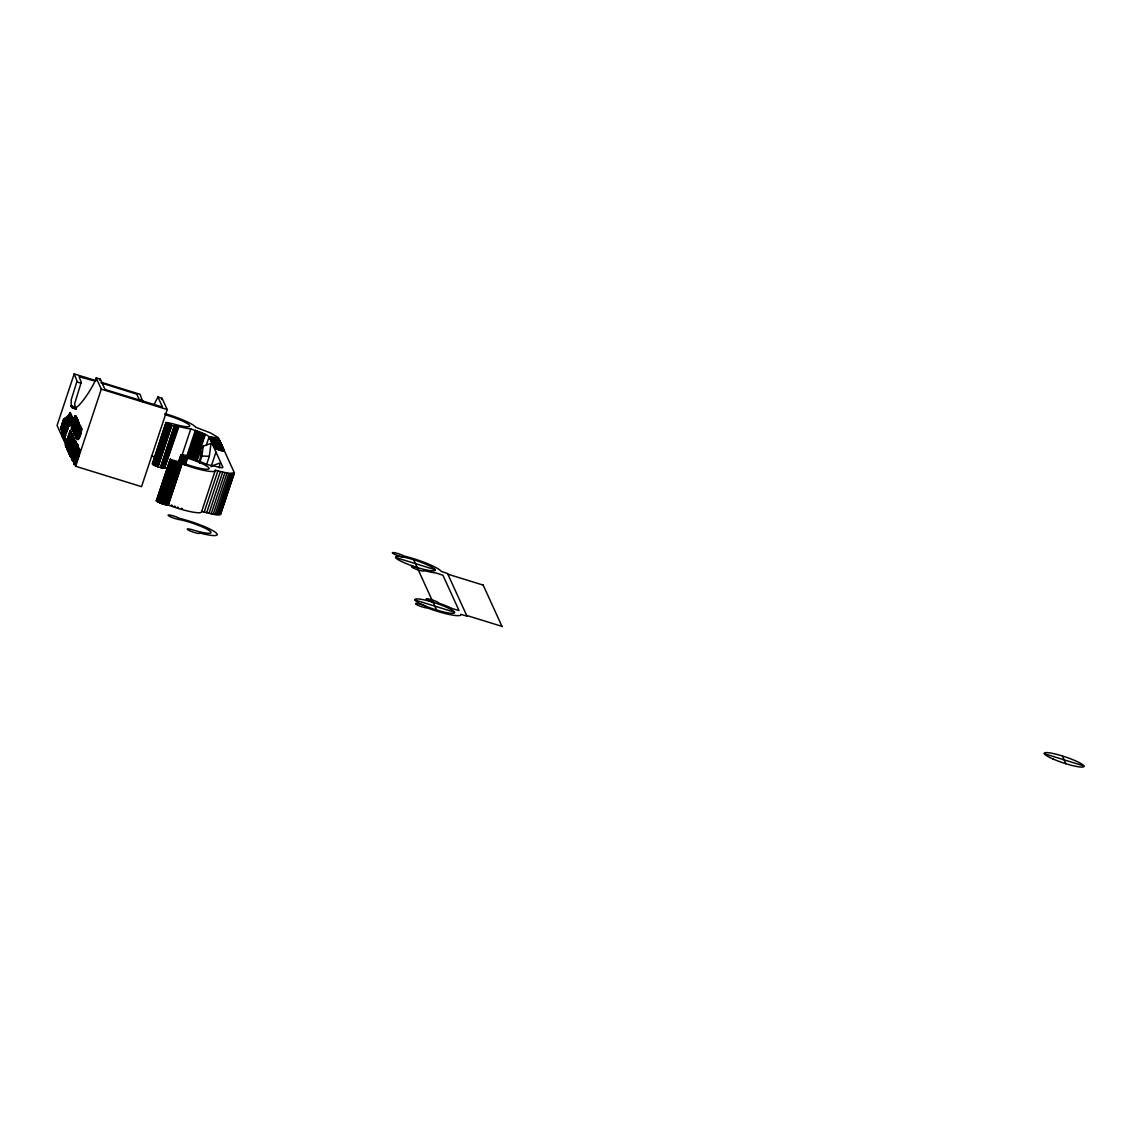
<?xml version="1.0" encoding="UTF-8"?>
<svg xmlns="http://www.w3.org/2000/svg" width="1141" height="1141" viewBox="0 0 1141 1141"><rect width="100%" height="100%" fill="white"/><g stroke="black" fill="none" stroke-linecap="round" stroke-linejoin="round"><path stroke-width="1.5" d="M139.972 401.104L136.749 394.13L101.164 382.962M74.992 425.636C72.339 425.436 75.106 420.016 77.117 423.454L77.816 419.617L76.747 421.386M101.221 382.278L140.072 394.301L142.853 402.145M76.247 436.803L79.1 424.98L75.006 435.106L77.346 436.49L76.048 437.402L77.089 437.716C83.949 413.342 78.315 440.668 77.217 437.303M74.892 447.443L77.146 447.957L76.476 450.039L75.434 449.711L76.476 444.034L72.425 456.899L73.053 453.006L74.094 453.334M76.418 446.616L77.46 446.944L77.659 444.491L75.748 445.09M74.507 432.81L77.788 422.954L79.214 424.067L78.301 426.82L78.829 423.282L77.374 426.406L75.905 433.152L74.55 433.01L75.834 430.713L77.374 431.056C74.493 426.178 81.211 429.843 76.319 430.528M63.297 433.566L62.227 436.803L62.27 431.854L60.573 428.089L60.958 426.948L61.999 427.262L61.643 424.88L62.684 425.208L63.026 424.167L61.985 423.853L62.327 422.826L63.368 423.14M62.398 435.99L66.121 444.163L64.68 435.12L60.958 426.948M77.032 445.618L72.197 460.137C73.338 463.731 78.187 447.258 77.032 445.618L78.073 445.931C79.014 448.156 78.13 454.132 75.406 453.59M73.823 461.634L76.447 453.918M75.434 449.711L75.819 446.659L71.612 459.381L72.739 453.961L75.805 454.86M73.566 440.355L75.648 441.139L76.618 443.264L75.648 446.174L74.607 445.846L75.577 442.936L74.607 440.811L72.582 446.131L74.122 439.741L69.287 454.261L70.328 454.589L68.916 453.476C67.875 448.527 77.574 426.905 71.883 445.803L72.924 446.131L73.381 444.748L72.354 444.42M68.588 452.735L69.658 452.606M73.908 424.737L75.306 425.051L76.504 420.259L73.024 431.084L77.075 418.39L75.663 417.221C72.796 432.182 69.13 428.189 74.978 415.723L76.361 416.793L75.32 421.143M79.071 451.936L78.301 454.189L77.26 453.876L78.658 448.984L78.515 452.221L74.051 464.473L75.477 454.86M153.636 405.397L157.914 396.997L162.065 398.28L167.199 409.533L141.541 486.651L75.648 466.284L75.006 462.733L73.965 462.405M220.484 449.882L222.923 450.082L215.563 447.714M223.194 449.426C205.751 444.633 221.511 447.714 223.465 450.724C215.478 451.394 207.847 441.524 223.037 447.443L222.766 448.27L213.752 446.131L214.037 442.979L213.167 442.323L221.354 444.919L219.143 444.648L218.644 445.931M70.471 432.739L70 430.699L71.541 432.567L71.042 435.092L70 434.764L70.471 432.739L71.512 433.067M74.393 438.572L74.35 441.667C71.526 437.787 67.861 451.223 70.571 451.265M217.289 440.226L217.56 439.385L212.041 438.386L210.258 438.985L218.887 440.911L218.245 443.25L220.712 443.706M220.997 442.879L211.385 439.599L219.685 442.009L220.997 442.879L220.712 443.878M73.88 464.33C77.217 464.515 80.455 450.524 79.214 449.982M77.659 438.843C79.884 439.413 82.608 430.314 81.111 427.219L79.043 426.349M75.734 422.099L77.26 422.669L77.617 420.63L76.319 425.208M79.556 427.276L77.146 426.549L77.788 422.954M75.834 430.713C72.268 441.239 75.777 417.506 79.271 423.382M76.09 420.13L76.704 417.535M75.848 422.812L76.775 419.289L73.552 428.289L71.641 427.718L74.422 418.562L71.969 429.045L75.006 429.915L75.891 427.276M75.349 435.862L76.661 431.683L76.048 437.402M74.964 433.395L76.96 433.937L76.39 436.19M78.101 455.216L76.818 454.788L74.678 462.062L75.819 462.176L79.157 452.121M199.49 463.246L201.914 455.972L203.198 446.202L211.014 443.364L209.316 456.343L206.635 464.387M219.329 467.867L219.956 463.004L212.14 465.828M78.287 438.629L81.339 429.615M73.88 425.308L74.835 422.698M74.935 427.818C77.773 422.84 72.967 427.19 76.29 428.331M74.721 424.595L76.918 425.308L76.747 426.377M76.561 430.528L77.274 427.904M77.588 433.309C79.827 426.82 76.205 436.604 79.242 432.681L78.201 432.368M217.631 441.282C210.144 444.748 218.43 435.192 215.949 442.594L211.613 440.369M164.889 413.598A27.455 4.15 18.4 0 1 195.753 427.276L210.301 432.838L218.33 437.602L234.404 472.859L220.484 514.42L215.079 514.605L201.615 511.41A27.455 4.15 18.4 0 1 168.44 505.121L161.295 503.409L156.331 500.728L170.109 459.424L180.948 462.333A20.866 3.152 18.4 0 0 208.732 468.98A20.866 3.152 18.4 0 0 188.565 458.468C171.521 452.406 188.379 454.418 193.77 459.167A27.455 4.15 18.4 0 1 207.049 464.572L221.982 467.796A14.12 2.139 18.4 0 0 222.809 467.068L209.074 436.932A14.12 2.139 18.4 0 0 206.35 434.892L190.789 428.902A27.455 4.15 18.4 0 1 178.895 426.534L164.575 468.067C161.651 468.281 151.14 465.186 153.536 463.574M170.109 459.424L174.687 462.091L182.161 463.916A27.455 4.15 18.4 0 0 215.364 470.306L228.785 473.401L234.404 472.859M75.877 450.196L75.577 452.164L77.103 452.82M80.512 430.171L80.07 426.891C74.35 439.656 77.559 443.635 80.512 430.171L81.553 430.485M80.868 428.488L81.111 427.219M75.862 408.507L74.564 403.957L81.239 382.264L79.1 376.715L94.518 380.909M162.379 407.023L106.612 390.008L104.787 388.924L100.337 379.197L96.186 377.899C95.787 382.991 69.23 426.705 71.255 399.607L77.075 381.094L74.194 373.92L96.158 380.709M81.097 383.205L76.932 381.921M75.762 424.923L74.864 423.91M74.621 462.076L75.506 457.413M76.547 457.741L75.663 462.39M77.346 436.49L80.455 425.408L77.83 431.212M72.254 425.08L73.295 425.408L74.978 415.723M74.607 428.317L74.35 429.373L73.309 429.045M69.815 451.708L70.072 450.652M72.525 434.279L70.913 432.71L72.938 435.177L70.942 442.137L69.915 441.824L71.612 434.222L66.777 448.755L68.103 449.711M71.883 439.855L73.152 440.683L73.552 436.518L72.511 436.204L67.676 450.738L68.717 451.052L67.233 449.768L69.259 442.779L67.062 449.383M72.125 453.034L75.976 441.838M72.739 449.112L71.698 448.784L69.758 455.316L72.411 459.153M76.818 454.788L78.159 451.465L77.26 453.876M74.308 452.963L75.335 453.291L76.547 448.841L75.506 452.15M78.159 437.973L81.025 429.316M72.839 441.125L71.883 445.803M75.934 447.757L75.591 448.827L73.466 448.099L74.607 445.846M74.636 455.188L73.452 458.454L74.721 454.346M73.552 428.289L73.01 429.373M73.78 454.289L73.309 455.744L72.268 455.43M70 434.764L65.836 446.431L65.165 445.232L70 430.699M75.591 460.664L76.162 458.882L75.121 458.568M76.019 416.051L74.793 416.565M75.663 417.221L71.969 429.045M73.295 425.408L74.921 420.516M74.194 373.92L57.05 425.45L65.95 444.976L74.022 420.715L70.3 412.529L67.961 416.023L63.354 419.731L67.077 427.904L68.118 428.232L67.775 429.258L66.734 428.945L63.012 420.758L64.053 421.086L67.775 429.258M61.643 424.88L66.406 433.38L66.05 430.998L67.091 431.327L63.012 420.758M64.053 421.086L64.395 420.059L63.354 419.731M68.688 417.392L70.3 412.529M65.365 433.052L65.722 435.434L64.68 435.12M66.734 428.945L67.091 431.327M67.077 427.904L63.696 418.704M72.511 427.518L72.496 426.606M66.777 448.755L67.818 449.083L66.078 447.243L70.913 432.71M66.677 448.541L68.46 441.895L69.501 442.209M71.327 436.689L70.286 436.375L68.46 441.895M71.555 437.188L70.514 436.875L71.484 433.965M69.915 441.824L72.083 435.277L73.409 436.219L72.083 435.277M67.533 450.438L72.368 435.905M71.084 445.703L70.257 445.846L73.124 435.591M69.63 453.063L68.26 452.036L70.257 445.846M72.111 440.355L72.511 436.204M68.916 453.476L70.913 448.741L71.954 449.069L71.797 447.757L70.756 447.429L69.53 450.952M70.913 448.741L70.756 447.429M71.013 449.44L72.71 444.377M70.671 455.33L69.63 455.017L71.698 448.784M70.856 452.977L72.468 448.128M75.006 441.695L70.172 456.229L71.213 456.543L70.114 456.086L74.935 441.524L76.048 442.009L73.894 448.47M74.094 445.047L75.506 440.811L72.839 439.1M70.771 457.527L72.553 450.866L73.794 451.665L72.553 450.866M72.767 451.337L73.466 448.099M77.845 437.602L78.23 436.504M78.957 434.336L80.412 429.986M71.812 457.841L73.58 451.194M73.794 451.665L75.648 446.174M74.878 455.544L73.637 461.335M75.42 453.918L75.948 452.307M75.762 454.66L74.579 458.682L73.694 457.997M74.736 454.774L76.946 456.129L76.119 458.639L74.65 457.37M78.301 454.189L78.372 452.235M75.648 466.284L101.307 389.152L96.186 377.899M152.309 463.902L166.144 422.412L172.719 423.71A20.866 3.152 18.4 0 0 189.377 425.179A20.866 3.152 18.4 0 0 165.088 414.725M152.466 464.116L166.001 422.527L171.835 425.536L178.381 426.392M152.666 464.287L166.272 422.997M152.923 464.473L166.5 423.168M153.079 464.572L166.786 423.368L153.236 464.672M153.422 464.772L167.128 423.568M153.621 464.886L167.328 423.682M153.835 464.986L167.542 423.782M154.049 465.1L167.756 423.896M154.292 465.214L167.998 424.01M154.534 465.343L168.24 424.124M154.791 465.457L168.497 424.252M155.062 465.571L168.768 424.366M155.333 465.685L169.039 424.481M155.618 465.813L169.324 424.609M155.918 465.927L169.624 424.723M156.217 466.056L169.923 424.837M156.517 466.17L170.223 424.965M156.83 466.284L170.537 425.08M157.144 466.398L170.85 425.194M157.472 466.512L171.179 425.308M157.8 466.626L171.507 425.422M158.128 466.74L171.835 425.536M160.396 467.439L174.102 426.221M160.696 467.51L174.402 426.306M161.009 467.596L174.716 426.392M161.309 467.667L175.015 426.463M161.594 467.739L175.3 426.534M161.879 467.796L175.586 426.591M162.15 467.853L175.857 426.648M162.407 467.91L176.113 426.705M162.664 467.953L176.37 426.748M162.906 467.995L176.613 426.791M163.134 468.038L176.841 426.834M163.348 468.067L177.055 426.862M163.562 468.081L177.454 426.891M163.919 468.11L177.625 426.905M164.076 468.124L177.939 426.905M164.361 468.11L178.181 426.891M156.46 501.042L170.337 459.338M156.631 501.199L170.565 459.324M156.873 501.384L170.708 459.31M157.016 501.47L170.722 460.265L157.173 501.569M157.529 501.783L171.05 460.465M157.729 501.897L171.435 460.679M157.943 501.997L171.649 460.793M158.171 502.111L171.877 460.907M158.414 502.225L172.12 461.021M158.656 502.34L172.362 461.135M158.913 502.468L172.619 461.264M159.184 502.582L172.89 461.378M159.469 502.696L173.175 461.492M159.754 502.824L173.461 461.62M160.054 502.939L173.76 461.734M160.353 503.067L174.06 461.848M160.667 503.181L174.373 461.977M160.981 503.295L174.687 462.091M161.295 503.409L175.001 462.205M161.623 503.523L175.329 462.319M161.951 503.637L175.657 462.433M162.279 503.751L175.985 462.547M162.607 503.851L176.313 462.647M162.935 503.965L176.641 462.761M163.263 504.065L176.969 462.861M163.577 504.165L177.283 462.961M163.905 504.251L177.611 463.046M164.218 504.351L177.925 463.146M178.624 461.72L180.934 454.674M164.532 504.436L178.238 463.232M178.78 461.877L181.148 454.631M164.846 504.522L178.552 463.303M179.009 462.048L181.433 454.631M179.151 462.148L181.59 454.631M165.145 504.593L178.852 463.389M179.294 462.248L181.49 455.644M165.445 504.664L179.151 463.46M179.65 462.447L181.661 455.744M182.018 455.273L190.789 428.902M165.73 504.736L179.437 463.531M179.85 462.561L182.032 455.958M166.016 504.793L179.722 463.588M180.05 462.661L182.246 456.072M166.286 504.85L179.993 463.645M180.278 462.775L182.474 456.186M180.506 462.889L182.703 456.3M166.543 504.892L180.249 463.688M166.786 504.95L180.492 463.745M180.749 463.004L182.945 456.414M167.028 504.978L180.734 463.774M181.02 463.132L183.202 456.528M167.256 505.021L181.177 463.845M181.276 463.246L183.473 456.657M167.656 505.064L181.376 463.859M181.562 463.36L183.744 456.771M167.841 505.078L181.562 463.874M168.012 505.092L181.875 463.888M181.847 463.488L184.029 456.885M168.312 505.092L182.061 463.874M182.132 463.603L184.329 457.013M182.432 463.717L184.628 457.127M182.745 463.845L184.942 457.256M183.059 463.959L185.256 457.37M183.373 464.073L185.569 457.484M183.701 464.187L185.883 457.598M184.015 464.301L186.211 457.712M186.639 456.543L195.411 430.171M184.343 464.416L186.539 457.826M184.671 464.53L186.867 457.926M184.999 464.629L187.195 458.04M185.327 464.729L187.523 458.14M187.809 456.97L196.58 430.599M188.95 457.413L197.721 431.041M190.076 457.841L198.848 431.469M191.16 458.283L199.932 431.911M192.216 458.725L200.987 432.353M193.228 459.153L202 432.781M194.198 459.595L202.97 433.223M195.125 460.023L203.897 433.651M195.995 460.451L204.781 434.079M196.509 460.394L199.632 450.966L203.198 446.202M196.594 460.75L205.366 434.379M196.837 461.335L199.219 454.175L201.615 450.952L199.661 460.807M206.321 445.175L209.074 436.932M217.56 439.385C197.65 436.818 224.278 434.835 218.345 443.378M210.072 437.93L210.144 436.746M210.172 438.272L210.629 436.903M210.785 437.046L209.858 437.588M210.629 439.271L210.529 438.144M211.071 440.64L211.698 438.672C220.741 438.928 223.422 444.847 213.01 439.998M212.14 437.559L211.855 438.401L216.134 439.727M211.199 440.797L211.627 439.527M211.955 438.586L212.226 437.745M211.413 440.982L211.698 440.141M211.727 441.168L212.012 440.326M212.126 441.367L212.397 440.526M213.396 443.878C208.375 438.23 228.385 446.915 219.143 444.648M212.583 441.581L212.982 440.512M212.255 443.15L212.583 441.838M212.982 440.925L213.567 439.1L219.585 440.198M212.426 443.321L212.411 441.952M213.096 441.781L213.381 440.939M212.839 443.607L212.697 442.48M214.765 445.218C209.316 442.137 221.468 445.347 223.037 447.443M213.652 441.981L214.251 440.212M213.11 444.576L213.125 442.765M213.196 444.89L213.51 442.965M214.109 441.952L213.838 442.794L219.357 444.505L220.085 442.195M216.79 440.583C217.361 442.637 213.267 441.125 214.836 439.913M214.251 442.18L215.178 439.984M213.738 444.961L214.109 443.849M214.479 442.423L214.194 443.264L220.869 445.903L221.254 444.819M214.665 441.852L214.95 441.011M213.638 445.746L214.194 444.12L217.032 445.56L213.638 444.434L214.622 445.404M214.622 442.965L215.649 440.112M213.752 446.131L214.422 443.977M215.378 445.133L214.594 445.831L214.522 444.862M219.685 443.25C216.633 440.74 216.391 444.519 214.594 444.177L215.549 441.624M215.578 441.396L216.676 440.754M215.25 442.851C219.971 443.307 213.253 444.391 216.134 440.283M214.28 447.129L215.036 444.377M215.535 443.207L216.519 440.44M215.449 445.532L214.936 447.129L215.093 445.461M214.579 447.8C213.41 443.592 216.776 449.868 219.842 449.169L219.571 450.01M216.633 441.795C219.471 444.049 214.052 441.424 216.448 442.038M214.85 448.028L215.136 447.186M216.391 443.321L217.189 441.168M217.56 440.169L217.845 439.328M216.548 443.507L216.819 442.665M215.207 448.256L215.492 447.429M217.646 444.519C213.709 445.133 221.953 445.204 216.633 444.32M216.761 443.977L217.332 442.366M215.606 448.484L215.891 447.643M216.448 445.332L216.833 444.32M217.204 443.521L217.774 441.767M217.845 441.339L218.131 440.497M221.511 448.27L216.419 446.702L216.148 447.543L221.24 449.112L221.511 448.27C228.015 450.524 216.234 450.082 215.107 447.6M216.505 445.846L217.175 444.391M217.403 443.521L218.216 440.697M218.83 439.442L218.487 440.34L220.17 441.496M215.963 448.313L216.234 447.472M217.56 443.835L217.845 442.993M214.636 439.913L218.416 440.868L218.701 440.027M216.148 448.755L216.433 447.914M218.145 442.708L218.43 441.867M219.029 440.426L219.314 439.585M216.505 448.556L216.79 447.714M217.788 444.305L218.059 443.464M219.101 440.697L219.386 439.87M217.589 445.803L217.86 444.961M218.687 446.787C214.75 447.386 222.98 447.5 217.674 446.587M218.131 444.676L217.86 445.518L216.319 445.218M218.501 444.177L219.072 442.565M219.257 442.023L219.543 441.196M211.042 466.854L215.977 452.021M216.961 449.098L217.232 448.256M217.475 447.6L217.874 446.587M218.059 445.931L218.53 444.847M218.658 444.605L218.944 443.763M219.414 442.18L219.856 440.811M217.246 448.841L217.532 447.999M217.746 447.743L218.216 446.659M218.402 446.003L218.673 445.161M219.229 443.507L219.585 442.237M219.956 441.125L219.899 442.323M217.475 449.297L217.76 448.456M220.712 445.147L221.753 446.16L219.058 445.646L219.343 444.805M219.386 444.876L219.671 444.034M219.543 443.564L220.184 442.551M218.074 449.525L218.473 448.327M218.616 448.071L218.901 447.229M220.427 442.38L219.799 443.036M219.172 446.944L218.887 447.785L217.389 447.429M219.985 445.118L220.256 444.277M220.27 443.992L220.698 442.551M219.086 448.199L219.557 447.115M219.928 445.76L220.883 442.722M218.772 449.754L219.058 448.912M219.671 448.199L219.828 447.258M220.441 445.332L220.997 444.305M219.357 449.54L219.628 448.713M220.641 445.889L221.04 444.662M220.869 446.373L220.584 447.201L222.766 448.27M221.012 445.889L221.482 444.605M220.855 447.785L221.083 446.573L217.603 445.304L221.083 446.573M221.311 446.331L221.582 445.489M221.554 445.703L221.825 444.876M220.356 450.239L220.769 449.041M221.611 446.274L222.01 445.104M221.026 450.424L221.311 449.583M221.81 448.028L222.081 447.186M221.368 450.11L221.639 449.269M222.324 447.828L222.595 446.987M221.611 450.567L221.882 449.725M221.967 449.34L222.253 448.499M201.657 511.525L215.335 470.206M222.024 450.239L222.295 449.411M222.096 450.666L222.652 448.984M222.481 450.31L222.966 448.527M222.909 450.267L223.037 449.112M222.809 450.766L223.451 448.67M223.308 449.925L223.593 449.083M223.237 450.766L223.508 449.925M223.465 450.724L223.85 449.554M204.153 512.166L217.86 470.962M206.621 512.837L220.327 471.618M208.974 513.421L222.68 472.217M211.185 513.906L224.891 472.702M213.239 514.306L226.945 473.101M215.079 514.605L228.785 473.401M216.69 514.791L230.396 473.586M218.045 514.862L231.766 473.658M219.143 514.833L232.85 473.629M219.956 514.677L233.663 473.472M220.484 514.42L234.19 473.215M73.266 442.694L73.751 441.282M76.547 452.464L77.246 450.795L76.205 450.481M76.875 431.041L75.734 434.15L74.236 433.865M73.309 440.811L72.553 439.756M78.059 431.098L79.057 428.545M76.775 433.865L74.151 433.466M75.006 429.915L74.065 431.412L72.839 430.499M79.2 431.598L78.33 430.884M67.419 426.877L71.07 424.766L74.022 420.715M71.612 459.381L72.81 459.837L73.58 458.725M77.888 423.924L79 422.327M99.795 380.31L100.337 379.197M161.523 399.393L162.065 398.28M156.331 500.728L157.929 500.585M78.872 433.637L77.602 433.509M69.958 453.79L69.145 453.248M75.206 434.507L76.618 434.978M77.146 426.549L77.973 421.999M164.575 468.067L165.188 467.739A27.455 4.15 18.4 0 0 167.698 468.366M214.194 444.12L213.182 443.435M201.914 455.972L209.316 456.343M178.609 519.412L178.837 519.44A20.866 3.152 18.4 0 1 209.374 530.651A20.866 3.152 18.4 0 1 193.927 530.237L193.556 530.137A6.589 0.998 18.4 0 0 187.21 529.082A6.589 0.998 18.4 0 0 193.043 532.063L195.311 532.761A6.589 0.998 18.4 0 0 199.604 532.947L200.103 533.061A27.455 4.15 18.4 0 0 215.121 532.105A27.455 4.15 18.4 0 0 179.65 518.399L179.508 518.342A6.589 0.998 18.4 0 0 170.537 515.19A6.589 0.998 18.4 0 0 169.538 516.374A6.589 0.998 18.4 0 0 178.609 519.412L178.895 519.469M75.377 434.322L75.178 433.223M210.258 438.985L211.755 439.228M213.139 439.485L215.906 439.984M218.416 440.868L218.887 440.911M76.775 418.947L75.62 418.79M403.187 557.05A20.866 3.152 18.4 0 0 396.997 558.876A20.866 3.152 18.4 0 0 417.192 567.505L418.219 567.833A20.866 3.152 18.4 0 0 433.851 568.375A20.866 3.152 18.4 0 0 404.014 557.207L402.887 556.993A6.589 0.998 18.4 0 1 397.111 555.367L395.028 554.54A6.589 0.998 18.4 0 1 394.215 552.658A6.589 0.998 18.4 0 1 403.8 555.924L403.943 555.981A27.455 4.15 18.4 0 1 441.253 571.384L447.543 573.495L466.969 616.14L460.821 614.329A27.455 4.15 18.4 0 1 427.647 608.025L427.561 607.982A6.589 0.998 18.4 0 1 418.248 605.429A6.589 0.998 18.4 0 1 417.349 603.532L419.232 603.917A6.589 0.998 18.4 0 1 425.194 605.928L426.449 606.442A20.866 3.152 18.4 0 0 454.218 613.088A20.866 3.152 18.4 0 0 434.051 602.576L433.024 602.248A20.866 3.152 18.4 0 0 415.353 599.182A20.866 3.152 18.4 0 0 425.522 606.071M71.455 426.278L73.523 427.091M215.364 440.954L214.437 440.925M210.9 438.429L211.698 438.672M418.219 567.833L417.192 567.505A6.589 0.998 18.4 0 0 411.487 566.72A6.589 0.998 18.4 0 0 417.321 569.644L419.588 570.343A6.589 0.998 18.4 0 0 423.981 570.671L424.395 570.643A27.455 4.15 18.4 0 0 436.29 573.024L442.922 575.249L458.996 610.506L452.535 608.681A27.455 4.15 18.4 0 0 439.271 603.275L438.7 602.947A6.589 0.998 18.4 0 0 433.209 600.223L430.927 599.51A6.589 0.998 18.4 0 0 426.292 599.196A6.589 0.998 18.4 0 0 433.024 602.248L434.051 602.576M140.086 399.906L142.982 400.805M140.086 400.063L142.996 400.962M101.307 389.152L167.199 409.533M212.911 444.263L213.838 444.69M213.367 445.275L214.251 445.703M70.813 405.768L74.978 407.052M70.984 406.11L75.135 407.394M71.156 406.41L75.306 407.708M71.327 406.709L75.477 407.993M71.512 406.98L75.663 408.264M71.698 407.223L76.062 408.72M72.111 407.637L76.49 409.091L72.553 407.965M75.121 416.151L76.162 416.479M74.778 416.308L76.361 416.793M75.819 417.706L76.861 418.034M75.006 417.763L77.075 418.39M75.491 418.077L76.533 418.405M75.463 418.433L76.49 418.747M76.647 419.303L77.902 419.731M75.32 418.961L77.531 419.76M76.319 419.688L77.973 420.102M75.049 419.817L77.973 420.573M75.163 420.045L77.645 420.815M75.919 420.501L77.902 421.143M76.561 420.943L77.602 421.257M75.705 421.072L77.531 421.614M75.962 421.357L77.003 421.685M76.376 421.756L77.417 422.084M77.759 422.084L79.157 422.47M78.216 422.569L79.257 422.883M77.502 422.384L78.529 422.712M75.263 422.355L76.304 422.683M77.189 422.897L78.9 423.325M74.736 422.484L76.632 422.983M77.502 423.282L78.943 423.696M77.873 423.682L79.214 424.067M75.092 422.94L76.561 423.411M76.846 423.596L78.33 424.024M74.778 423.069L76.518 423.71M77.802 424.067L78.843 424.381M74.65 423.568L75.691 423.882M77.017 424.295L78.059 424.609M79.1 424.98L80.455 425.408M76.476 424.481L77.517 424.809M74.465 424.167L75.506 424.481M77.545 425.108L78.586 425.436M74.037 424.238L75.078 424.566M76.704 425.08L77.745 425.408M75.891 425.194L76.932 425.507M75.834 425.564L77.103 425.864M73.851 425.108L75.135 425.436M62.669 421.799L63.711 422.113L67.433 430.285M72.154 424.851L73.195 425.165M76.333 426.092L78.301 426.82M75.092 425.964L76.319 426.449M79.87 427.49L81.325 427.818M79.899 427.747L81.596 428.303M78.686 427.633L79.727 427.946M71.869 425.664L72.91 425.992M73.167 426.021L76.133 427.062M79.827 428.16L81.71 428.774M71.997 425.921L73.024 426.249M74.85 426.948L76.946 427.647M71.683 426.121L72.724 426.449M74.978 427.233L76.361 427.547M79.67 428.759L81.724 429.173M75.149 427.618L76.19 427.932M77.06 428.103L78.33 428.431M71.812 426.834L72.839 427.148M74.678 427.561L76.048 428.132M77.246 428.474L78.287 428.802M80.312 429.287L81.667 429.701M71.255 426.877L72.297 427.205M74.165 427.975L75.206 428.289M77.117 428.973L78.159 429.301M79.371 429.658L81.268 430.143M73.566 428.003L76.547 428.902M76.932 429.572L77.973 429.9M80.07 430.556L81.111 430.884M73.923 428.731L75.934 429.515L75.648 430.613L73.737 430.114M75.178 429.672L77.773 430.457M78.472 430.685L79.599 431.212M80.284 431.284L81.311 431.612M79.841 431.498L80.883 431.811M78.159 431.269L79.556 431.583M80.098 431.983L81.139 432.311M72.881 429.915L73.908 430.243M74.907 430.613L76.875 431.341M78.387 431.754L79.428 432.082M73.523 430.542L74.564 430.87M79.499 432.653L80.925 433.095M73.324 430.856L74.365 431.17M74.721 431.384L75.762 431.712M72.924 430.984L74.194 431.355M78.002 432.924L79.043 433.252M74.593 432.011L75.634 432.325M79.628 433.651L80.669 433.979M74.522 432.482L76.076 432.881M79.043 434.065L80.084 434.379M74.136 432.895L75.777 433.323M79.314 434.635L80.355 434.949M70.5 432.239L71.541 432.567M74.693 433.837L76.732 434.536M76.333 434.564L77.374 434.878M78.572 435.434L80.027 435.905M70.357 433.366L71.398 433.68M75.534 434.992L77.574 435.591M75.006 435.106L77.032 435.891L77.089 437.716M77.303 435.862L78.344 436.19M78.7 436.39L79.727 436.703M70.2 434.051L71.241 434.364M75.192 435.377L77.445 436.076M78.173 436.504L79.214 436.832M70.557 434.25L69.515 433.937L66.335 443.492M71.897 434.849L72.938 435.177M78.429 437.046L79.471 437.374M75.563 436.333L78.03 437.103M77.845 437.288L78.886 437.616M75.848 436.803L79.242 437.916M77.83 438.372L78.872 438.7M76.347 438.058L77.388 438.372M73.081 437.445L74.122 437.773M77.574 438.829L78.615 439.142M77.374 439.114L78.401 439.428M73.352 438.244L74.721 438.586M76.861 439.171L78.201 439.613M73.766 438.729L74.807 439.043M74.465 440.483L75.506 440.811M69.587 439.599L70.628 439.913M72.282 440.483L73.923 441.068M72.71 440.954L73.923 441.196M75.577 442.936L76.618 443.264M72.924 442.637L73.965 442.95M76.476 444.034L77.659 444.491M70.97 442.608L72.211 443.407L71.184 443.079M76.262 444.149L77.303 444.477M76.019 444.505L77.745 444.876M76.689 445.147L77.731 445.461M76.59 445.86L77.631 446.174M77.488 446.744L78.529 447.058M71.541 445.047L72.582 445.375M77.531 447.172L78.572 447.5M77.46 447.757L78.501 448.085M67.39 445.09L68.431 445.404M77.288 448.598L78.33 448.912M78.658 448.984L79.913 449.483M78.515 449.083L79.556 449.397M78.358 449.283L79.998 449.782M78.173 449.654L80.027 450.167M66.107 446.131L67.148 446.459M75.035 448.77L76.661 449.454M65.95 446.345L66.991 446.673M73.68 448.57L74.721 448.898M76.96 449.782L78.002 450.11M78.957 450.31L79.998 450.638M65.836 446.431L66.863 446.744M71.099 448.185L72.14 448.499M78.857 450.866L79.899 451.194M66.078 447.243L67.119 447.557M74.094 450.139L75.135 450.453M78.715 451.508L79.756 451.822M69.458 448.955L70.5 449.269M69.23 449.126L70.271 449.44M73.965 450.724L75.006 451.037M76.433 451.437L79.556 452.535M75.477 452.078L76.704 452.335M77.645 452.677L78.686 453.006M67.233 449.768L68.275 450.096M69.045 450.338L71.298 450.98L70.856 452.207L69.815 451.879M77.802 452.834L78.843 453.162M69.53 450.524L70.671 451.066M76.932 453.148L77.973 453.476M75.805 453.134L76.846 453.462M77.531 453.647L79.043 454.189M75.606 453.462L76.647 453.79M75.377 454.204L76.404 454.532M77.174 454.66L78.686 455.23M1044.386 753.73L1083.879 765.953M68.617 452.278L70.514 452.977M77.388 455.573L78.429 455.887M71.484 454.061L72.525 454.389M77.174 456.001L78.216 456.314M71.74 454.617L72.782 454.931M75.905 455.815L76.946 456.129M74.978 455.872L76.019 456.186M76.946 456.329L77.987 456.657M72.782 455.473L73.823 455.801M76.889 456.842L77.93 457.156M76.119 456.899L77.146 457.213M73.338 456.186L74.365 456.514M76.19 457.313L77.802 457.812M74.579 457.127L77.203 457.883M71.926 456.557L72.967 456.871M73.937 457.299L75.691 457.684M76.076 457.94L77.117 458.254M75.834 458.14L76.875 458.454M72.867 457.527L73.908 457.841M76.433 458.596L77.474 458.924M395.67 557.521L435.163 569.73M71.712 457.47L72.753 457.783M73.366 458.411L75.178 458.796M447.843 574.18L483.185 585.105M72.539 458.411L74.493 458.782M75.691 459.195L76.732 459.509M71.569 458.297L72.61 458.611M72.268 458.982L73.309 459.295M71.541 458.953L72.568 459.281M73.694 459.737L74.736 460.065M75.349 460.194L76.39 460.522M71.997 459.367L73.038 459.68M72.197 460.137L74.422 460.907M73.138 461.107L75.705 462.034M72.796 461.321L73.994 461.663M74.621 461.948L76.333 462.376M74.878 463.146L75.919 463.46M73.837 463.217L74.864 463.531M74.55 463.874L75.591 464.202M73.794 463.874L74.835 464.202M74.279 464.33L75.306 464.644M466.655 615.455L501.997 626.38M415.039 600.023L454.532 612.232M216.419 446.702L214.95 446.145M215.863 440.569L214.979 440.241M213.667 443.036L215.849 443.706L214.037 442.979M212.697 441.353L211.969 440.996M214.594 444.177L212.882 443.236M75.092 464.801L72.653 459.709M1062.357 755.955L1065.894 763.728M483.114 584.948L502.069 626.552M413.655 559.746L436.561 610.021M69.943 413.299L73.666 421.471M69.53 414.026L73.252 422.199M69.059 414.725L72.782 422.897M68.531 415.395L72.254 423.568M67.961 416.023L71.683 424.195M67.348 416.593L71.07 424.766M66.677 417.121L70.414 425.293M65.978 417.606L69.701 425.778M65.251 418.034L68.973 426.206M64.481 418.39L68.203 426.563M65.008 421.414L68.118 428.232M62.327 422.826L66.748 432.353M61.985 423.853L66.406 433.38M61.3 425.907L65.722 435.434M61.029 428.788L65.779 439.228M60.573 428.089L65.993 440.027M62.427 432.667L66.149 440.84M62.513 433.494L66.235 441.667M62.541 434.322L66.264 442.494M62.498 435.163L66.221 443.336M67.676 450.738L68.26 452.036M69.287 454.261L69.63 455.017M157.914 396.997L162.407 406.895M182.403 508.558A20.866 3.152 18.4 0 1 181.419 508.301M178.381 507.431A20.866 3.152 18.4 0 1 177.354 507.103M175.286 506.447A20.866 3.152 18.4 0 1 174.245 506.105M172.177 505.392A20.866 3.152 18.4 0 1 171.164 505.035M151.382 455.929A20.866 3.152 18.4 0 1 154.449 456.842M78.515 426.948L77.26 431.327L78.515 426.948M1053.072 759.022A20.866 3.152 18.4 0 0 1083.907 766.481A20.866 3.152 18.4 0 0 1055.396 754.03A20.866 3.152 18.4 0 0 1053.072 759.022"/></g></svg>
